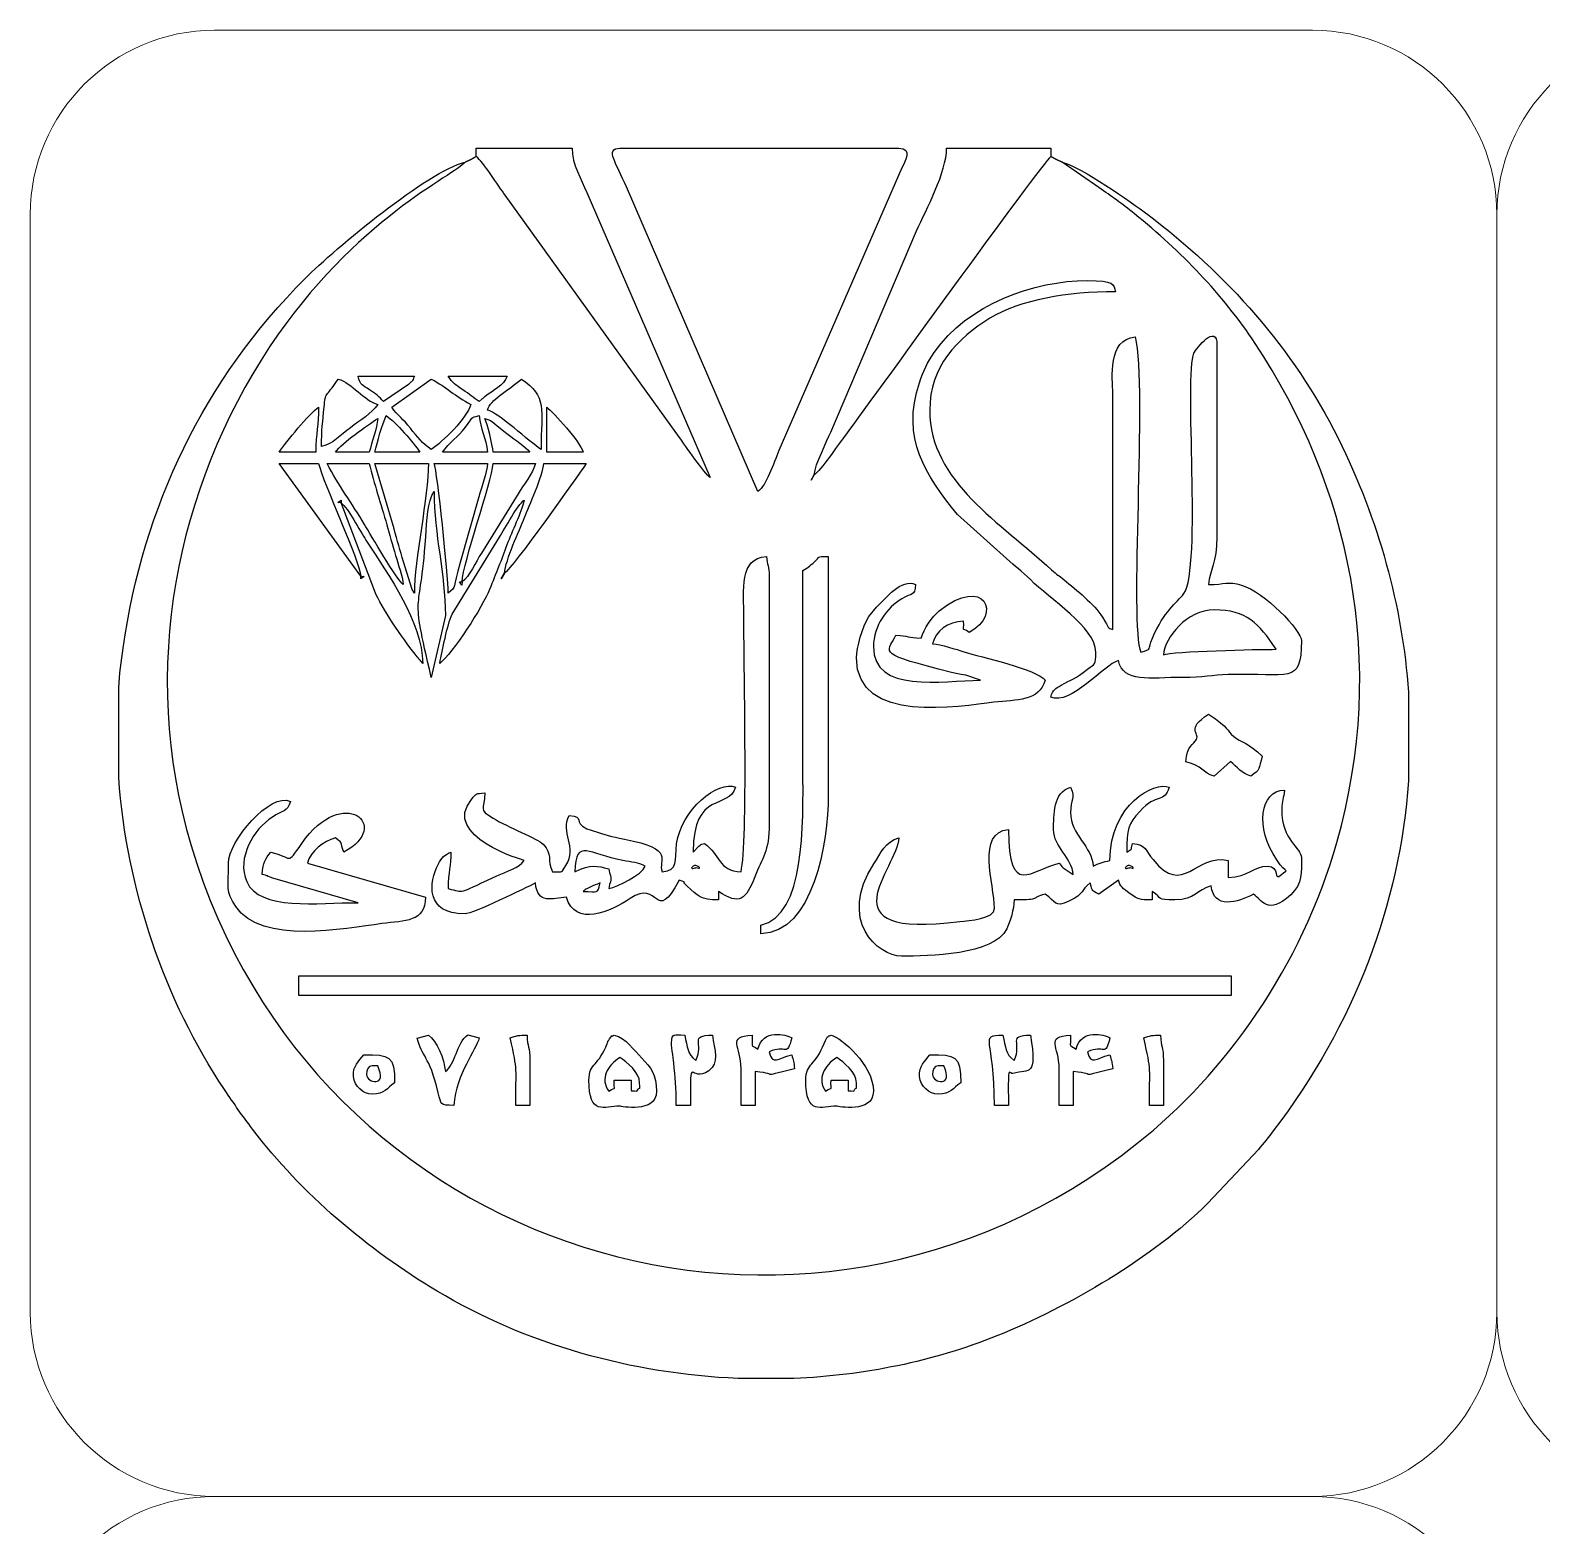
# Model space of a CAD drawing. Header units: millimetres. Extents: x -591 to 604, y 170 to 320.
# Drawn here: x -590.8 to -539.5, y 269.1 to 319.9 of the extents above; entities that cross this region are included whole.
import ezdxf

# ---------------------------------------------------------------- set-up
doc = ezdxf.new("R2010")
doc.units = ezdxf.units.MM
doc.header["$MEASUREMENT"] = 0
doc.layers.add('Layer 1', color=7, linetype='Continuous')

msp = doc.modelspace()

# ---------------------------------------------------------------- linework, layer by layer
at = {"layer": 'Layer 1', "color": 250, "lineweight": 18}
for points in [[(-584.5708, 319.8725), (-584.5708, 319.8725), (-547.2834, 319.8725), (-547.2834, 319.8725), (-543.8375, 319.8725), (-541.0271, 317.0621), (-541.0271, 313.6162), (-541.0271, 313.6162), (-541.0271, 276.3288), (-541.0271, 276.3288), (-541.0271, 272.8829), (-543.8375, 270.0725), (-547.2834, 270.0725), (-547.2834, 270.0725), (-584.5708, 270.0725), (-584.5708, 270.0725), (-588.0167, 270.0725), (-590.8271, 272.8829), (-590.8271, 276.3288), (-590.8271, 276.3288), (-590.8271, 313.6162), (-590.8271, 313.6162), (-590.8271, 317.0621), (-588.0167, 319.8725), (-584.5708, 319.8725)], [(-534.7708, 319.8725), (-534.7708, 319.8725), (-497.4834, 319.8725), (-497.4834, 319.8725), (-494.0375, 319.8725), (-491.2271, 317.0621), (-491.2271, 313.6162), (-491.2271, 313.6162), (-491.2271, 276.3288), (-491.2271, 276.3288), (-491.2271, 272.8829), (-494.0375, 270.0725), (-497.4834, 270.0725), (-497.4834, 270.0725), (-534.7708, 270.0725), (-534.7708, 270.0725), (-538.2167, 270.0725), (-541.0271, 272.8829), (-541.0271, 276.3288), (-541.0271, 276.3288), (-541.0271, 313.6162), (-541.0271, 313.6162), (-541.0271, 317.0621), (-538.2167, 319.8725), (-534.7708, 319.8725)], [(-584.5708, 270.0725), (-584.5708, 270.0725), (-547.2834, 270.0725), (-547.2834, 270.0725), (-543.8375, 270.0725), (-541.0271, 267.2621), (-541.0271, 263.8162), (-541.0271, 263.8162), (-541.0271, 226.5288), (-541.0271, 226.5288), (-541.0271, 223.0829), (-543.8375, 220.2725), (-547.2834, 220.2725), (-547.2834, 220.2725), (-584.5708, 220.2725), (-584.5708, 220.2725), (-588.0167, 220.2725), (-590.8271, 223.0829), (-590.8271, 226.5288), (-590.8271, 226.5288), (-590.8271, 263.8162), (-590.8271, 263.8162), (-590.8271, 267.2621), (-588.0167, 270.0725), (-584.5708, 270.0725)], [(-534.7708, 270.0725), (-534.7708, 270.0725), (-497.4834, 270.0725), (-497.4834, 270.0725), (-494.0375, 270.0725), (-491.2271, 267.2621), (-491.2271, 263.8162), (-491.2271, 263.8162), (-491.2271, 226.5288), (-491.2271, 226.5288), (-491.2271, 223.0829), (-494.0375, 220.2725), (-497.4834, 220.2725), (-497.4834, 220.2725), (-534.7708, 220.2725), (-534.7708, 220.2725), (-538.2167, 220.2725), (-541.0271, 223.0829), (-541.0271, 226.5288), (-541.0271, 226.5288), (-541.0271, 263.8162), (-541.0271, 263.8162), (-541.0271, 267.2621), (-538.2167, 270.0725), (-534.7708, 270.0725)]]:
    msp.add_open_spline(points, degree=3, knots=[0, 0, 0, 0, 0.125, 0.125, 0.125, 0.25, 0.25, 0.25, 0.375, 0.375, 0.375, 0.5, 0.5, 0.5, 0.625, 0.625, 0.625, 0.75, 0.75, 0.75, 0.875, 0.875, 0.875, 1, 1, 1, 1], dxfattribs=at)
at = {"layer": 'Layer 1', "color": 240}
for points, knots in [([(-575.6804, 315.5787), (-575.4498, 315.4096), (-574.9298, 314.5777), (-574.6973, 314.267), (-574.6973, 314.267), (-568.7768, 306.0356), (-568.7768, 306.0356), (-568.6064, 305.7854), (-567.9075, 304.7977), (-567.7439, 304.678), (-567.7439, 304.678), (-571.9247, 314.3622), (-571.9247, 314.3622), (-572.1188, 314.8163), (-572.4294, 315.3037), (-572.4294, 315.8656), (-572.4294, 315.8656), (-575.6804, 315.8656), (-575.6804, 315.8656), (-575.6804, 315.8656), (-575.6804, 315.5787), (-575.6804, 315.5787)], [0, 0, 0, 0, 0.1428571, 0.1428571, 0.1428571, 0.2857143, 0.2857143, 0.2857143, 0.4285714, 0.4285714, 0.4285714, 0.5714286, 0.5714286, 0.5714286, 0.7142857, 0.7142857, 0.7142857, 0.8571429, 0.8571429, 0.8571429, 1, 1, 1, 1]), ([(-566.1184, 304.1999), (-565.8313, 304.4104), (-565.5843, 305.1724), (-565.4081, 305.5932), (-565.4081, 305.5932), (-561.2333, 315.1944), (-561.2333, 315.1944), (-561.1437, 315.3854), (-560.8409, 315.8656), (-561.3375, 315.8656), (-561.3375, 315.8656), (-570.8037, 315.8656), (-570.8037, 315.8656), (-571.3265, 315.8656), (-570.9204, 315.3359), (-570.5862, 314.5534), (-570.5862, 314.5534), (-566.1184, 304.1999), (-566.1184, 304.1999)], [0, 0, 0, 0, 0.1666667, 0.1666667, 0.1666667, 0.3333333, 0.3333333, 0.3333333, 0.5, 0.5, 0.5, 0.6666667, 0.6666667, 0.6666667, 0.8333333, 0.8333333, 0.8333333, 1, 1, 1, 1]), ([(-564.206, 304.7736), (-563.9844, 304.922), (-563.4098, 305.7717), (-563.195, 306.0575), (-562.4963, 306.9873), (-556.4695, 315.3622), (-556.1739, 315.5787), (-556.1739, 315.5787), (-556.1739, 315.8656), (-556.1739, 315.8656), (-556.1739, 315.8656), (-559.7119, 315.8656), (-559.7119, 315.8656), (-559.7119, 315.0549), (-560.4009, 313.802), (-560.731, 313.06), (-560.731, 313.06), (-563.6459, 306.2215), (-563.6459, 306.2215), (-563.7788, 305.8995), (-564.176, 305.1346), (-564.206, 304.7736)], [0, 0, 0, 0, 0.1428571, 0.1428571, 0.1428571, 0.2857143, 0.2857143, 0.2857143, 0.4285714, 0.4285714, 0.4285714, 0.5714286, 0.5714286, 0.5714286, 0.7142857, 0.7142857, 0.7142857, 0.8571429, 0.8571429, 0.8571429, 1, 1, 1, 1]), ([(-555.7914, 315.3875), (-555.7914, 315.3875), (-554.5483, 314.527), (-554.5483, 314.527), (-554.0948, 314.2247), (-553.7726, 313.9902), (-553.3355, 313.6364), (-551.7436, 312.3483), (-550.3657, 310.9385), (-549.2313, 309.2301), (-546.0321, 304.4115), (-544.7158, 298.4305), (-546.4599, 292.2866), (-547.6536, 288.0813), (-550.2396, 284.438), (-553.25, 282.0562), (-564.6312, 273.0512), (-581.2424, 278.2985), (-585.3731, 292.2121), (-587.144, 298.177), (-585.8536, 304.354), (-582.6992, 309.1151), (-579.815, 313.4681), (-576.3682, 314.9707), (-576.0629, 315.3875), (-577.3107, 315.0968), (-580.4737, 312.4586), (-581.4892, 311.4432), (-584.9412, 307.9916), (-586.9731, 303.7153), (-587.6759, 298.8881), (-587.7414, 298.4392), (-587.7904, 297.9872), (-587.8241, 297.5331), (-587.8241, 297.5331), (-587.8241, 294.4858), (-587.8241, 294.4858), (-587.5492, 290.6946), (-586.2712, 286.9401), (-584.229, 283.8897), (-583.8884, 283.381), (-583.6405, 283.0306), (-583.2763, 282.5477), (-581.6164, 280.3463), (-579.3688, 278.46), (-577.0139, 277.0489), (-573.9971, 275.2412), (-570.4101, 274.2299), (-566.7913, 274.0793), (-566.7913, 274.0793), (-564.8984, 274.0793), (-564.8984, 274.0793), (-562.5227, 274.1787), (-560.1737, 274.6554), (-558.0043, 275.5271), (-555.5533, 276.5121), (-552.7097, 278.181), (-550.8412, 280.0297), (-550.8412, 280.0297), (-549.1262, 281.8528), (-549.1262, 281.8528), (-548.9473, 282.0643), (-548.7729, 282.2916), (-548.619, 282.4928), (-545.8563, 286.1041), (-544.3255, 290.1925), (-544.0301, 294.3787), (-544.0301, 294.3787), (-544.0301, 297.3939), (-544.0301, 297.3939), (-544.2348, 300.3065), (-545.0311, 303.2224), (-546.4206, 306.0167), (-547.9373, 309.0669), (-550.2182, 311.6047), (-552.8818, 313.6118), (-553.4478, 314.0384), (-555.137, 315.2351), (-555.7914, 315.3875)], [0, 0, 0, 0, 0.0384615, 0.0384615, 0.0384615, 0.0769231, 0.0769231, 0.0769231, 0.1153846, 0.1153846, 0.1153846, 0.1538462, 0.1538462, 0.1538462, 0.1923077, 0.1923077, 0.1923077, 0.2307692, 0.2307692, 0.2307692, 0.2692308, 0.2692308, 0.2692308, 0.3076923, 0.3076923, 0.3076923, 0.3461538, 0.3461538, 0.3461538, 0.3846154, 0.3846154, 0.3846154, 0.4230769, 0.4230769, 0.4230769, 0.4615385, 0.4615385, 0.4615385, 0.5, 0.5, 0.5, 0.5384615, 0.5384615, 0.5384615, 0.5769231, 0.5769231, 0.5769231, 0.6153846, 0.6153846, 0.6153846, 0.6538462, 0.6538462, 0.6538462, 0.6923077, 0.6923077, 0.6923077, 0.7307692, 0.7307692, 0.7307692, 0.7692308, 0.7692308, 0.7692308, 0.8076923, 0.8076923, 0.8076923, 0.8461538, 0.8461538, 0.8461538, 0.8846154, 0.8846154, 0.8846154, 0.9230769, 0.9230769, 0.9230769, 0.9615385, 0.9615385, 0.9615385, 1, 1, 1, 1]), ([(-575.8717, 315.4831), (-575.8717, 315.4831), (-576.0629, 315.3875), (-576.0629, 315.3875), (-576.0629, 315.3875), (-575.8717, 315.4831), (-575.8717, 315.4831)], [0, 0, 0, 0, 0.5, 0.5, 0.5, 1, 1, 1, 1]), ([(-575.6804, 315.5787), (-575.6804, 315.5787), (-575.8717, 315.4831), (-575.8717, 315.4831), (-575.8717, 315.4831), (-575.6804, 315.5787), (-575.6804, 315.5787)], [0, 0, 0, 0, 0.5, 0.5, 0.5, 1, 1, 1, 1]), ([(-555.9826, 315.4831), (-555.9826, 315.4831), (-556.1739, 315.5787), (-556.1739, 315.5787), (-556.1739, 315.5787), (-555.9826, 315.4831), (-555.9826, 315.4831)], [0, 0, 0, 0, 0.5, 0.5, 0.5, 1, 1, 1, 1]), ([(-555.7914, 315.3875), (-555.7914, 315.3875), (-555.9826, 315.4831), (-555.9826, 315.4831), (-555.9826, 315.4831), (-555.7914, 315.3875), (-555.7914, 315.3875)], [0, 0, 0, 0, 0.5, 0.5, 0.5, 1, 1, 1, 1]), ([(-554.644, 298.7495), (-554.644, 298.286), (-554.659, 298.3803), (-554.9233, 298.1682), (-555.3597, 297.8179), (-555.466, 297.8425), (-555.8166, 297.6272), (-556.0299, 297.4963), (-556.1037, 297.4824), (-556.1739, 297.2195), (-555.5164, 296.9155), (-554.3483, 298.3373), (-553.8791, 298.4626), (-553.6972, 297.6823), (-552.8518, 297.8929), (-551.6795, 297.8886), (-551.0164, 297.8862), (-550.6869, 297.9716), (-550.1529, 297.9877), (-548.0672, 298.0501), (-547.6636, 297.6229), (-547.6636, 299.1319), (-547.6636, 299.489), (-548.9272, 300.8026), (-549.6961, 301.0268), (-550.1825, 301.1686), (-550.2479, 301.0443), (-550.8192, 301.0443), (-550.7758, 301.5662), (-550.5323, 301.7736), (-550.5323, 302.67), (-550.5323, 302.67), (-550.5323, 309.1721), (-550.5323, 309.1721), (-550.5323, 309.9439), (-551.2365, 309.0628), (-551.3136, 308.9017), (-551.6531, 308.1923), (-551.037, 301.5926), (-551.6589, 300.7368), (-551.8944, 300.4128), (-552.3279, 300.1596), (-552.7261, 299.222), (-552.898, 298.8171), (-552.7162, 298.8558), (-553.114, 298.7495), (-553.5256, 299.6073), (-552.8998, 307.7185), (-553.3053, 309.4589), (-554.2651, 309.3791), (-554.0706, 308.0296), (-554.0703, 307.5466), (-554.0703, 307.5466), (-554.0703, 299.5144), (-554.0703, 299.5144), (-554.2752, 299.5971), (-554.1582, 299.5253), (-554.4158, 299.9339), (-554.7065, 300.3949), (-555.3052, 300.8529), (-555.7254, 301.206), (-555.9189, 301.3687), (-555.9572, 301.3644), (-556.1508, 301.5456), (-557.8544, 303.1403), (-560.2856, 304.521), (-560.2856, 306.9728), (-560.2856, 308.4435), (-559.3574, 309.4092), (-558.2389, 310.0897), (-557.1992, 310.7222), (-555.6236, 310.989), (-553.9746, 310.989), (-554.0432, 311.2456), (-554.0245, 311.3715), (-554.9308, 311.3715), (-556.7289, 311.3715), (-559.0113, 310.5647), (-560.1349, 308.9259), (-560.3655, 308.5895), (-560.4964, 308.3163), (-560.637, 307.8981), (-561.2705, 306.0133), (-560.4116, 304.7585), (-559.345, 303.4192), (-559.345, 303.4192), (-557.6798, 301.929), (-557.6798, 301.929), (-557.3734, 301.6369), (-557.1707, 301.5192), (-556.8678, 301.2111), (-556.2292, 300.562), (-554.644, 299.5869), (-554.644, 298.7495)], [0, 0, 0, 0, 0.0322581, 0.0322581, 0.0322581, 0.0645161, 0.0645161, 0.0645161, 0.0967742, 0.0967742, 0.0967742, 0.1290323, 0.1290323, 0.1290323, 0.1612903, 0.1612903, 0.1612903, 0.1935484, 0.1935484, 0.1935484, 0.2258065, 0.2258065, 0.2258065, 0.2580645, 0.2580645, 0.2580645, 0.2903226, 0.2903226, 0.2903226, 0.3225806, 0.3225806, 0.3225806, 0.3548387, 0.3548387, 0.3548387, 0.3870968, 0.3870968, 0.3870968, 0.4193548, 0.4193548, 0.4193548, 0.4516129, 0.4516129, 0.4516129, 0.483871, 0.483871, 0.483871, 0.516129, 0.516129, 0.516129, 0.5483871, 0.5483871, 0.5483871, 0.5806452, 0.5806452, 0.5806452, 0.6129032, 0.6129032, 0.6129032, 0.6451613, 0.6451613, 0.6451613, 0.6774194, 0.6774194, 0.6774194, 0.7096774, 0.7096774, 0.7096774, 0.7419355, 0.7419355, 0.7419355, 0.7741935, 0.7741935, 0.7741935, 0.8064516, 0.8064516, 0.8064516, 0.8387097, 0.8387097, 0.8387097, 0.8709677, 0.8709677, 0.8709677, 0.9032258, 0.9032258, 0.9032258, 0.9354839, 0.9354839, 0.9354839, 0.9677419, 0.9677419, 0.9677419, 1, 1, 1, 1]), ([(-580.9395, 305.7298), (-580.5325, 305.8246), (-580.2958, 306.1187), (-579.9563, 306.3721), (-579.6167, 306.6254), (-579.2435, 306.8409), (-579.0271, 307.1641), (-579.4867, 307.2869), (-579.9063, 307.902), (-580.3657, 308.0246), (-580.8212, 307.3447), (-580.797, 307.6277), (-580.8476, 307.0723), (-580.8917, 306.5869), (-580.9395, 306.2771), (-580.9395, 305.7298)], [0, 0, 0, 0, 0.2, 0.2, 0.2, 0.4, 0.4, 0.4, 0.6, 0.6, 0.6, 0.8, 0.8, 0.8, 1, 1, 1, 1]), ([(-578.8358, 307.2597), (-578.8358, 307.2597), (-577.986, 307.8442), (-577.986, 307.8442), (-577.8427, 307.9789), (-577.8625, 307.9037), (-577.784, 308.1203), (-577.784, 308.1203), (-579.6964, 308.1203), (-579.6964, 308.1203), (-579.6116, 307.8024), (-579.5366, 307.8212), (-579.3017, 307.6546), (-579.1223, 307.5275), (-578.9596, 307.4285), (-578.8358, 307.2597)], [0, 0, 0, 0, 0.2, 0.2, 0.2, 0.4, 0.4, 0.4, 0.6, 0.6, 0.6, 0.8, 0.8, 0.8, 1, 1, 1, 1]), ([(-578.5489, 307.0685), (-578.3548, 306.7785), (-578.1525, 306.6596), (-577.92, 306.3588), (-577.6813, 306.0499), (-577.513, 305.8368), (-577.2103, 305.6342), (-576.8295, 305.8891), (-575.999, 306.6875), (-575.8717, 307.1641), (-576.3901, 307.4384), (-576.6919, 307.7505), (-577.2103, 308.0246), (-577.2103, 308.0246), (-578.5489, 307.0685), (-578.5489, 307.0685)], [0, 0, 0, 0, 0.2, 0.2, 0.2, 0.4, 0.4, 0.4, 0.6, 0.6, 0.6, 0.8, 0.8, 0.8, 1, 1, 1, 1]), ([(-575.5848, 307.2597), (-575.5848, 307.2597), (-575.4821, 307.3482), (-575.4821, 307.3482), (-575.4672, 307.3606), (-575.3986, 307.4186), (-575.378, 307.4355), (-575.1218, 307.6437), (-574.7473, 307.7922), (-574.6286, 308.1203), (-574.6286, 308.1203), (-576.6366, 308.1203), (-576.6366, 308.1203), (-576.4847, 307.8935), (-576.3822, 307.8195), (-576.1406, 307.6602), (-575.9092, 307.5077), (-575.7837, 307.3928), (-575.5848, 307.2597)], [0, 0, 0, 0, 0.1666667, 0.1666667, 0.1666667, 0.3333333, 0.3333333, 0.3333333, 0.5, 0.5, 0.5, 0.6666667, 0.6666667, 0.6666667, 0.8333333, 0.8333333, 0.8333333, 1, 1, 1, 1]), ([(-575.2979, 306.9728), (-574.9256, 306.8734), (-573.8832, 305.9035), (-573.4812, 305.6342), (-573.4812, 307.0135), (-573.2653, 307.432), (-574.1505, 308.0246), (-574.6429, 307.5967), (-575.2, 307.3394), (-575.2979, 306.9728)], [0, 0, 0, 0, 0.3333333, 0.3333333, 0.3333333, 0.6666667, 0.6666667, 0.6666667, 1, 1, 1, 1]), ([(-582.3737, 305.5386), (-582.3737, 305.5386), (-581.1307, 305.5386), (-581.1307, 305.5386), (-581.1307, 306.2073), (-581.0351, 306.4528), (-581.0351, 307.0685), (-581.3547, 306.8546), (-582.1434, 305.8827), (-582.3737, 305.5386)], [0, 0, 0, 0, 0.3333333, 0.3333333, 0.3333333, 0.6666667, 0.6666667, 0.6666667, 1, 1, 1, 1]), ([(-573.2899, 305.5386), (-573.2899, 305.5386), (-572.0469, 305.5386), (-572.0469, 305.5386), (-572.132, 305.8573), (-573.0681, 306.906), (-573.2899, 307.0685), (-573.2899, 307.0685), (-573.2899, 305.5386), (-573.2899, 305.5386)], [0, 0, 0, 0, 0.3333333, 0.3333333, 0.3333333, 0.6666667, 0.6666667, 0.6666667, 1, 1, 1, 1]), ([(-580.4614, 305.5386), (-580.4614, 305.5386), (-579.314, 305.5386), (-579.314, 305.5386), (-579.2298, 305.8995), (-579.0562, 306.3367), (-579.0271, 306.686), (-579.3859, 306.4458), (-580.2407, 305.8679), (-580.4614, 305.5386)], [0, 0, 0, 0, 0.3333333, 0.3333333, 0.3333333, 0.6666667, 0.6666667, 0.6666667, 1, 1, 1, 1]), ([(-579.1227, 305.5386), (-579.1227, 305.5386), (-577.5928, 305.5386), (-577.5928, 305.5386), (-577.8173, 305.8737), (-578.4044, 306.5568), (-578.7402, 306.7816), (-578.8685, 306.5145), (-579.047, 305.8634), (-579.1227, 305.5386)], [0, 0, 0, 0, 0.3333333, 0.3333333, 0.3333333, 0.6666667, 0.6666667, 0.6666667, 1, 1, 1, 1]), ([(-576.8278, 305.5386), (-576.8278, 305.5386), (-575.2979, 305.5386), (-575.2979, 305.5386), (-575.3393, 306.0354), (-575.547, 306.3277), (-575.5848, 306.7816), (-575.9148, 306.6935), (-575.7526, 306.7722), (-576.0494, 306.3857), (-576.295, 306.066), (-576.5993, 305.8798), (-576.8278, 305.5386)], [0, 0, 0, 0, 0.25, 0.25, 0.25, 0.5, 0.5, 0.5, 0.75, 0.75, 0.75, 1, 1, 1, 1]), ([(-575.1066, 305.5386), (-575.1066, 305.5386), (-573.8637, 305.5386), (-573.8637, 305.5386), (-574.0112, 305.7402), (-574.3666, 305.9614), (-574.6021, 306.1388), (-575.0479, 306.4747), (-575.0849, 306.6037), (-575.3935, 306.686), (-575.3033, 306.4979), (-575.1286, 305.8025), (-575.1066, 305.5386)], [0, 0, 0, 0, 0.25, 0.25, 0.25, 0.5, 0.5, 0.5, 0.75, 0.75, 0.75, 1, 1, 1, 1]), ([(-579.6008, 301.3313), (-579.6416, 301.8214), (-580.8909, 304.5372), (-581.0351, 305.156), (-581.0351, 305.156), (-582.3737, 305.156), (-582.3737, 305.156), (-582.3737, 305.156), (-579.6008, 301.3313), (-579.6008, 301.3313)], [0, 0, 0, 0, 0.3333333, 0.3333333, 0.3333333, 0.6666667, 0.6666667, 0.6666667, 1, 1, 1, 1]), ([(-578.1665, 301.0443), (-578.1918, 301.348), (-578.3272, 301.713), (-578.4201, 302.0338), (-578.5284, 302.4078), (-578.6316, 302.7603), (-578.7194, 303.0731), (-578.9175, 303.7783), (-579.1559, 304.4774), (-579.314, 305.156), (-579.314, 305.156), (-580.7482, 305.156), (-580.7482, 305.156), (-580.3618, 304.4256), (-579.9065, 303.8096), (-579.4743, 303.0833), (-579.269, 302.7382), (-578.3643, 301.1892), (-578.1665, 301.0443)], [0, 0, 0, 0, 0.1666667, 0.1666667, 0.1666667, 0.3333333, 0.3333333, 0.3333333, 0.5, 0.5, 0.5, 0.6666667, 0.6666667, 0.6666667, 0.8333333, 0.8333333, 0.8333333, 1, 1, 1, 1]), ([(-577.784, 300.7576), (-577.784, 301.8683), (-577.306, 304.0569), (-577.306, 305.156), (-577.306, 305.156), (-579.1227, 305.156), (-579.1227, 305.156), (-579.1227, 305.156), (-578.4741, 302.9361), (-578.4741, 302.9361), (-578.359, 302.5262), (-578.2705, 302.2169), (-578.1553, 301.8206), (-578.1553, 301.8206), (-577.8538, 300.8789), (-577.8538, 300.8789), (-577.8456, 300.8624), (-577.826, 300.831), (-577.8192, 300.818), (-577.8123, 300.8049), (-577.7974, 300.7766), (-577.784, 300.7576)], [0, 0, 0, 0, 0.1428571, 0.1428571, 0.1428571, 0.2857143, 0.2857143, 0.2857143, 0.4285714, 0.4285714, 0.4285714, 0.5714286, 0.5714286, 0.5714286, 0.7142857, 0.7142857, 0.7142857, 0.8571429, 0.8571429, 0.8571429, 1, 1, 1, 1]), ([(-576.6366, 300.7576), (-576.3383, 300.976), (-576.4853, 300.8874), (-576.2334, 301.7886), (-576.2334, 301.7886), (-575.5961, 304.0198), (-575.5961, 304.0198), (-575.5015, 304.3439), (-575.3252, 304.829), (-575.2979, 305.156), (-575.2979, 305.156), (-577.1147, 305.156), (-577.1147, 305.156), (-576.9966, 304.91), (-576.6366, 301.313), (-576.6366, 300.7576)], [0, 0, 0, 0, 0.2, 0.2, 0.2, 0.4, 0.4, 0.4, 0.6, 0.6, 0.6, 0.8, 0.8, 0.8, 1, 1, 1, 1]), ([(-576.1585, 301.1399), (-575.9241, 301.3117), (-575.6915, 301.8235), (-575.5077, 302.1148), (-575.5077, 302.1148), (-574.2647, 304.1228), (-574.2647, 304.1228), (-574.081, 304.4145), (-573.7601, 304.8278), (-573.6724, 305.156), (-573.6724, 305.156), (-575.1066, 305.156), (-575.1066, 305.156), (-575.1592, 304.524), (-576.1447, 301.7594), (-576.1585, 301.1399)], [0, 0, 0, 0, 0.2, 0.2, 0.2, 0.4, 0.4, 0.4, 0.6, 0.6, 0.6, 0.8, 0.8, 0.8, 1, 1, 1, 1]), ([(-574.7242, 301.4269), (-574.4545, 301.6074), (-572.2776, 304.6687), (-571.9511, 305.156), (-571.9511, 305.156), (-573.3855, 305.156), (-573.3855, 305.156), (-573.418, 304.7663), (-573.8975, 303.685), (-574.0411, 303.3256), (-574.2223, 302.8723), (-574.6856, 301.8902), (-574.7242, 301.4269)], [0, 0, 0, 0, 0.25, 0.25, 0.25, 0.5, 0.5, 0.5, 0.75, 0.75, 0.75, 1, 1, 1, 1]), ([(-564.206, 304.7736), (-564.206, 304.7736), (-564.316, 304.5872), (-564.316, 304.5872), (-564.316, 304.5872), (-564.206, 304.7736), (-564.206, 304.7736)], [0, 0, 0, 0, 0.5, 0.5, 0.5, 1, 1, 1, 1]), ([(-580.2701, 303.8174), (-580.2701, 303.8174), (-580.2701, 303.913), (-580.2701, 303.913), (-580.2701, 303.913), (-580.3817, 303.8333), (-580.3817, 303.8333), (-580.3817, 303.8333), (-580.2701, 303.8174), (-580.2701, 303.8174)], [0, 0, 0, 0, 0.3333333, 0.3333333, 0.3333333, 0.6666667, 0.6666667, 0.6666667, 1, 1, 1, 1]), ([(-577.2103, 297.8889), (-577.2103, 297.8889), (-576.7322, 299.9925), (-576.7322, 299.9925), (-576.7322, 301.4315), (-577.1147, 302.7305), (-577.1147, 304.1999), (-577.3396, 303.8761), (-577.3605, 303.2323), (-577.3982, 302.6666), (-577.5913, 299.7816), (-577.9384, 301.0142), (-577.2103, 297.8889)], [0, 0, 0, 0, 0.25, 0.25, 0.25, 0.5, 0.5, 0.5, 0.75, 0.75, 0.75, 1, 1, 1, 1]), ([(-576.9234, 298.367), (-576.492, 298.6832), (-575.451, 300.3167), (-575.2293, 300.8802), (-575.0177, 301.4177), (-574.8249, 301.8804), (-574.6397, 302.3942), (-574.4686, 302.8696), (-574.1616, 303.4549), (-574.0549, 303.913), (-574.2847, 303.7446), (-574.6965, 302.961), (-574.8967, 302.6513), (-574.8967, 302.6513), (-576.4955, 300.0426), (-576.4955, 300.0426), (-576.6927, 299.627), (-576.8118, 298.8466), (-576.9234, 298.367)], [0, 0, 0, 0, 0.1666667, 0.1666667, 0.1666667, 0.3333333, 0.3333333, 0.3333333, 0.5, 0.5, 0.5, 0.6666667, 0.6666667, 0.6666667, 0.8333333, 0.8333333, 0.8333333, 1, 1, 1, 1]), ([(-580.2701, 303.8174), (-580.2701, 303.8174), (-579.1376, 300.8383), (-579.1376, 300.8383), (-578.8966, 300.2315), (-578.1944, 299.2434), (-577.7585, 298.6793), (-577.6646, 298.5581), (-577.5818, 298.4644), (-577.4972, 298.367), (-577.5289, 299.7936), (-578.6262, 301.3132), (-579.4283, 302.5556), (-579.628, 302.8649), (-580.0408, 303.6493), (-580.2701, 303.8174)], [0, 0, 0, 0, 0.2, 0.2, 0.2, 0.4, 0.4, 0.4, 0.6, 0.6, 0.6, 0.8, 0.8, 0.8, 1, 1, 1, 1]), ([(-566.6921, 291.2911), (-567.4585, 291.3081), (-567.4033, 291.8912), (-567.9351, 292.2473), (-568.1092, 292.2007), (-568.032, 292.2274), (-568.1297, 292.1549), (-568.1297, 292.1549), (-568.3176, 291.9605), (-568.3176, 291.9605), (-568.3176, 294.0652), (-567.0905, 293.3842), (-566.8833, 294.1597), (-567.4468, 294.4202), (-568.7392, 293.3889), (-568.8781, 292.2339), (-568.9463, 291.6663), (-568.8158, 291.3371), (-569.3694, 291.2911), (-569.5322, 291.6852), (-568.8696, 292.061), (-570.6528, 292.3982), (-571.1238, 292.4871), (-571.2852, 292.5497), (-571.7114, 292.6783), (-571.7165, 292.6798), (-571.9185, 292.7421), (-571.9291, 292.7475), (-572.4224, 292.9959), (-571.9655, 293.1423), (-572.5248, 293.2035), (-572.8524, 292.6205), (-572.2178, 292.1368), (-572.6396, 291.5039), (-572.8204, 291.2326), (-572.6874, 291.3002), (-573.0986, 291.2911), (-573.2866, 291.6829), (-573.0787, 291.895), (-573.4086, 292.2241), (-573.595, 292.4101), (-574.6138, 292.8026), (-575.1083, 293.1086), (-575.633, 293.4335), (-575.4069, 293.3706), (-575.3935, 293.9685), (-575.7173, 293.9415), (-575.668, 293.9611), (-575.8438, 293.7493), (-576.8817, 292.4975), (-574.0817, 291.6757), (-574.0549, 291.6736), (-574.2641, 291.3879), (-574.551, 291.352), (-575.1041, 291.0971), (-576.3453, 290.5253), (-576.0495, 290.5806), (-576.6366, 290.7174), (-576.6366, 291.2979), (-576.5409, 291.4835), (-576.5409, 291.9605), (-576.7707, 291.8389), (-576.8496, 291.8046), (-576.9801, 291.5387), (-577.2751, 290.9373), (-577.4392, 289.8567), (-576.0629, 289.8567), (-575.8252, 289.8567), (-573.9749, 290.7485), (-573.6724, 290.9085), (-573.6106, 290.1655), (-573.0974, 290.3908), (-572.6206, 290.4304), (-572.3449, 289.398), (-571.1064, 289.9298), (-570.4604, 290.379), (-569.4476, 291.0832), (-569.6272, 289.4329), (-568.7957, 291.0041), (-568.4272, 290.8708), (-568.7737, 291.022), (-568.5223, 290.7994), (-568.1513, 290.4709), (-568.0679, 290.3348), (-567.457, 290.3348), (-567.457, 290.3348), (-567.457, 290.6216), (-567.457, 290.6216), (-566.7367, 290.1391), (-566.5286, 290.3447), (-566.2264, 291.1121), (-565.9653, 291.7752), (-565.7359, 291.9724), (-565.7359, 292.9166), (-565.7359, 292.9166), (-565.7359, 301.3313), (-565.7359, 301.3313), (-565.7359, 301.661), (-565.8066, 301.7015), (-565.8315, 302.0006), (-566.7597, 301.9234), (-566.5966, 300.8883), (-566.5965, 299.8969), (-566.5963, 298.0505), (-566.4571, 292.2997), (-566.6921, 291.2911)], [0, 0, 0, 0, 0.0285714, 0.0285714, 0.0285714, 0.0571429, 0.0571429, 0.0571429, 0.0857143, 0.0857143, 0.0857143, 0.1142857, 0.1142857, 0.1142857, 0.1428571, 0.1428571, 0.1428571, 0.1714286, 0.1714286, 0.1714286, 0.2, 0.2, 0.2, 0.2285714, 0.2285714, 0.2285714, 0.2571429, 0.2571429, 0.2571429, 0.2857143, 0.2857143, 0.2857143, 0.3142857, 0.3142857, 0.3142857, 0.3428571, 0.3428571, 0.3428571, 0.3714286, 0.3714286, 0.3714286, 0.4, 0.4, 0.4, 0.4285714, 0.4285714, 0.4285714, 0.4571429, 0.4571429, 0.4571429, 0.4857143, 0.4857143, 0.4857143, 0.5142857, 0.5142857, 0.5142857, 0.5428571, 0.5428571, 0.5428571, 0.5714286, 0.5714286, 0.5714286, 0.6, 0.6, 0.6, 0.6285714, 0.6285714, 0.6285714, 0.6571429, 0.6571429, 0.6571429, 0.6857143, 0.6857143, 0.6857143, 0.7142857, 0.7142857, 0.7142857, 0.7428571, 0.7428571, 0.7428571, 0.7714286, 0.7714286, 0.7714286, 0.8, 0.8, 0.8, 0.8285714, 0.8285714, 0.8285714, 0.8571429, 0.8571429, 0.8571429, 0.8857143, 0.8857143, 0.8857143, 0.9142857, 0.9142857, 0.9142857, 0.9428571, 0.9428571, 0.9428571, 0.9714286, 0.9714286, 0.9714286, 1, 1, 1, 1]), ([(-564.5885, 301.5225), (-564.5885, 299.2913), (-564.5885, 297.0602), (-564.5885, 294.8291), (-564.5885, 292.8472), (-564.5033, 289.8283), (-566.0227, 289.4742), (-566.0227, 289.4742), (-566.0227, 289.1873), (-566.0227, 289.1873), (-564.2472, 289.1873), (-563.7279, 292.3273), (-563.7279, 293.8728), (-563.7279, 293.8728), (-563.7279, 302.0006), (-563.7279, 302.0006), (-564.1894, 301.9903), (-563.9704, 301.9958), (-564.2064, 301.8096), (-564.2082, 301.8082), (-564.286, 301.7342), (-564.3604, 301.677), (-564.4656, 301.5959), (-564.5054, 301.578), (-564.5885, 301.5225)], [0, 0, 0, 0, 0.125, 0.125, 0.125, 0.25, 0.25, 0.25, 0.375, 0.375, 0.375, 0.5, 0.5, 0.5, 0.625, 0.625, 0.625, 0.75, 0.75, 0.75, 0.875, 0.875, 0.875, 1, 1, 1, 1]), ([(-579.6008, 301.3313), (-579.6008, 301.3313), (-579.6008, 301.2357), (-579.6008, 301.2357), (-579.6008, 301.2357), (-579.4892, 301.3154), (-579.4892, 301.3154), (-579.4892, 301.3154), (-579.6008, 301.3313), (-579.6008, 301.3313)], [0, 0, 0, 0, 0.3333333, 0.3333333, 0.3333333, 0.6666667, 0.6666667, 0.6666667, 1, 1, 1, 1]), ([(-574.7242, 301.4269), (-574.7242, 301.4269), (-574.8342, 301.2403), (-574.8342, 301.2403), (-574.8342, 301.2403), (-574.7242, 301.4269), (-574.7242, 301.4269)], [0, 0, 0, 0, 0.5, 0.5, 0.5, 1, 1, 1, 1]), ([(-562.7718, 298.5582), (-562.7718, 296.2664), (-559.2503, 296.92), (-558.1032, 297.0452), (-557.3419, 297.1285), (-556.5526, 297.0916), (-556.3651, 297.7932), (-556.6386, 298.1665), (-558.5562, 298.5844), (-559.1264, 298.7612), (-559.3789, 298.8396), (-559.901, 299.0123), (-560.19, 299.0363), (-560.0769, 299.46), (-559.6805, 299.7892), (-559.1382, 299.8013), (-559.1011, 299.3572), (-559.2406, 299.6341), (-558.9468, 299.4187), (-557.8048, 300.0232), (-558.4172, 301.3947), (-559.9617, 300.1468), (-560.1945, 299.959), (-560.4994, 299.5412), (-560.5723, 299.2275), (-561.053, 299.2275), (-561.0005, 299.3136), (-561.433, 299.3232), (-561.7768, 298.6736), (-562.0616, 298.701), (-559.5424, 298.0583), (-559.4053, 298.0234), (-559.2847, 298.0107), (-559.0632, 297.9638), (-559.0632, 297.9638), (-558.628, 297.8252), (-558.628, 297.8252), (-558.6139, 297.8191), (-558.5845, 297.806), (-558.5643, 297.7932), (-559.859, 297.7932), (-562.198, 297.3294), (-562.198, 298.9407), (-562.198, 299.6393), (-561.7271, 300.2754), (-561.2365, 300.561), (-560.8629, 300.7785), (-560.8102, 300.6188), (-560.7637, 301.0443), (-561.251, 301.2698), (-561.7833, 300.5689), (-562.095, 300.2721), (-562.095, 300.2721), (-562.3544, 299.9578), (-562.3544, 299.9578), (-562.5734, 299.6085), (-562.7718, 298.8962), (-562.7718, 298.5582)], [0, 0, 0, 0, 0.0526316, 0.0526316, 0.0526316, 0.1052632, 0.1052632, 0.1052632, 0.1578947, 0.1578947, 0.1578947, 0.2105263, 0.2105263, 0.2105263, 0.2631579, 0.2631579, 0.2631579, 0.3157895, 0.3157895, 0.3157895, 0.3684211, 0.3684211, 0.3684211, 0.4210526, 0.4210526, 0.4210526, 0.4736842, 0.4736842, 0.4736842, 0.5263158, 0.5263158, 0.5263158, 0.5789474, 0.5789474, 0.5789474, 0.6315789, 0.6315789, 0.6315789, 0.6842105, 0.6842105, 0.6842105, 0.7368421, 0.7368421, 0.7368421, 0.7894737, 0.7894737, 0.7894737, 0.8421053, 0.8421053, 0.8421053, 0.8947368, 0.8947368, 0.8947368, 0.9473684, 0.9473684, 0.9473684, 1, 1, 1, 1]), ([(-576.1585, 301.1399), (-576.1585, 301.1399), (-576.2541, 301.1399), (-576.2541, 301.1399), (-576.2541, 301.1399), (-576.1744, 301.0285), (-576.1744, 301.0285), (-576.1744, 301.0285), (-576.1585, 301.1399), (-576.1585, 301.1399)], [0, 0, 0, 0, 0.3333333, 0.3333333, 0.3333333, 0.6666667, 0.6666667, 0.6666667, 1, 1, 1, 1]), ([(-552.3491, 298.6538), (-552.2997, 299.2482), (-551.558, 300.1839), (-550.628, 300.1839), (-549.5179, 300.1839), (-549.1187, 299.7327), (-548.5243, 298.845), (-549.1117, 298.845), (-552.0761, 298.785), (-552.3491, 298.6538)], [0, 0, 0, 0, 0.3333333, 0.3333333, 0.3333333, 0.6666667, 0.6666667, 0.6666667, 1, 1, 1, 1]), ([(-551.5842, 295.0203), (-551.0308, 294.8913), (-551.0144, 294.6453), (-550.628, 294.5422), (-550.628, 294.5422), (-550.0721, 295.0389), (-550.0721, 295.0389), (-549.8447, 294.8381), (-549.6937, 294.6245), (-549.3849, 294.5422), (-549.0584, 294.7608), (-549.1045, 294.7736), (-549.0025, 295.2115), (-549.4258, 295.6577), (-549.734, 295.687), (-549.9598, 295.8797), (-550.2365, 296.1154), (-550.0739, 296.1467), (-550.8192, 296.6458), (-551.6126, 296.1145), (-551.1041, 296.0234), (-551.2267, 295.7833), (-551.3186, 295.6038), (-551.5713, 295.5937), (-551.5842, 295.0203)], [0, 0, 0, 0, 0.125, 0.125, 0.125, 0.25, 0.25, 0.25, 0.375, 0.375, 0.375, 0.5, 0.5, 0.5, 0.625, 0.625, 0.625, 0.75, 0.75, 0.75, 0.875, 0.875, 0.875, 1, 1, 1, 1]), ([(-584.095, 291.578), (-584.095, 290.7362), (-584.1986, 290.6412), (-583.8442, 290.1075), (-582.9815, 288.8086), (-580.1535, 289.3564), (-578.8901, 289.5285), (-578.0933, 289.637), (-577.4208, 289.571), (-577.4015, 290.4304), (-577.4015, 290.4304), (-581.4175, 291.578), (-581.4175, 291.578), (-581.3077, 291.9894), (-580.8711, 292.3291), (-580.4614, 292.4385), (-580.1455, 292.2071), (-580.3541, 292.3344), (-580.1745, 291.9605), (-578.5265, 292.8325), (-580.185, 294.2894), (-581.6092, 292.2476), (-582.1419, 291.4841), (-581.9001, 291.7833), (-582.6607, 291.9605), (-582.8351, 291.6998), (-582.9376, 291.6409), (-582.9476, 291.1955), (-582.5926, 291.1127), (-582.9175, 291.1742), (-582.5908, 291.074), (-582.5908, 291.074), (-579.6964, 290.2392), (-579.6964, 290.2392), (-581.0694, 290.2392), (-583.0475, 289.959), (-583.4773, 290.9551), (-583.8231, 291.7563), (-583.2471, 292.7319), (-582.6065, 293.1492), (-582.2529, 293.3795), (-582.0887, 293.3166), (-581.9912, 293.6816), (-582.6789, 293.9996), (-584.095, 292.3441), (-584.095, 291.578)], [0, 0, 0, 0, 0.0666667, 0.0666667, 0.0666667, 0.1333333, 0.1333333, 0.1333333, 0.2, 0.2, 0.2, 0.2666667, 0.2666667, 0.2666667, 0.3333333, 0.3333333, 0.3333333, 0.4, 0.4, 0.4, 0.4666667, 0.4666667, 0.4666667, 0.5333333, 0.5333333, 0.5333333, 0.6, 0.6, 0.6, 0.6666667, 0.6666667, 0.6666667, 0.7333333, 0.7333333, 0.7333333, 0.8, 0.8, 0.8, 0.8666667, 0.8666667, 0.8666667, 0.9333333, 0.9333333, 0.9333333, 1, 1, 1, 1]), ([(-554.1659, 291.6736), (-554.3976, 291.6195), (-554.5496, 291.5735), (-554.7396, 291.4822), (-554.754, 292.1271), (-555.5046, 292.5548), (-555.5046, 293.2991), (-555.5046, 293.7648), (-555.3137, 293.7618), (-555.5046, 294.1597), (-556.0972, 294.0014), (-556.0783, 293.1991), (-556.0783, 292.7254), (-556.0783, 292.1293), (-555.4573, 291.7779), (-555.4089, 291.1955), (-555.4089, 291.1955), (-555.7535, 291.4246), (-555.7535, 291.4246), (-555.8084, 291.4789), (-555.8672, 291.5591), (-555.8871, 291.578), (-556.8532, 291.3529), (-557.6082, 290.3775), (-557.6082, 292.7254), (-558.7212, 292.6328), (-558.0864, 290.8626), (-558.0864, 290.0479), (-558.0864, 289.6866), (-558.9552, 289.637), (-559.2618, 289.5979), (-563.997, 288.9935), (-561.3598, 291.4301), (-561.3375, 292.4385), (-561.7766, 292.3213), (-561.9527, 291.9122), (-562.1807, 291.5607), (-563.4195, 289.6518), (-562.0507, 288.4224), (-561.2418, 288.4224), (-560.3375, 288.4224), (-558.1006, 288.4567), (-557.6719, 289.3467), (-557.5531, 289.5933), (-557.4241, 290.0148), (-557.4169, 290.3348), (-556.4307, 290.3348), (-556.9156, 290.3978), (-556.3651, 290.5262), (-555.9857, 290.272), (-556.0484, 290.0626), (-555.5664, 290.2888), (-554.9881, 290.5606), (-555.1827, 290.6539), (-554.8352, 290.9085), (-554.746, 290.5745), (-554.7988, 290.6938), (-554.5483, 290.5262), (-554.5483, 290.5262), (-553.8791, 291.0041), (-553.8791, 291.0041), (-553.8242, 290.7989), (-553.7309, 290.7244), (-553.4785, 290.5441), (-553.2045, 290.3482), (-553.178, 290.3348), (-552.7316, 290.3348), (-552.7316, 290.3348), (-552.7316, 290.6216), (-552.7316, 290.6216), (-552.3471, 290.3641), (-552.6155, 290.3348), (-551.9666, 290.3348), (-551.2509, 290.3348), (-551.2267, 290.6786), (-550.7236, 290.8129), (-550.6571, 290.0141), (-549.8322, 290.2389), (-549.2893, 290.5262), (-549.0131, 290.3411), (-548.8209, 289.7879), (-548.0275, 290.5073), (-547.6156, 290.8806), (-547.6636, 291.2878), (-547.6636, 291.7692), (-547.6636, 292.1071), (-548.3331, 292.3414), (-548.3331, 293.3948), (-548.3331, 293.7244), (-548.2624, 293.7649), (-548.2375, 294.0641), (-549.0723, 294.0454), (-549.2456, 292.7916), (-548.5, 291.69), (-548.1491, 291.1714), (-548.0867, 291.4283), (-548.3377, 291.1982), (-548.6379, 290.9232), (-548.3769, 291.4822), (-548.8112, 291.4822), (-549.2894, 291.4822), (-549.4451, 291.1155), (-550.1499, 291.0999), (-550.1499, 291.0999), (-550.1499, 291.6736), (-550.1499, 291.6736), (-551.2623, 291.9327), (-551.6734, 290.4206), (-552.7034, 291.7017), (-552.9552, 292.0152), (-552.9233, 292.2076), (-553.4009, 292.2473), (-553.4678, 291.9677), (-553.3886, 292.1095), (-553.5922, 291.9605), (-553.5922, 292.7375), (-553.5459, 292.9033), (-553.1545, 293.3396), (-552.5782, 293.9826), (-552.306, 293.6046), (-552.1579, 294.1597), (-552.6344, 294.38), (-554.1659, 293.5768), (-554.1659, 291.6736)], [0, 0, 0, 0, 0.0243902, 0.0243902, 0.0243902, 0.0487805, 0.0487805, 0.0487805, 0.0731707, 0.0731707, 0.0731707, 0.097561, 0.097561, 0.097561, 0.1219512, 0.1219512, 0.1219512, 0.1463415, 0.1463415, 0.1463415, 0.1707317, 0.1707317, 0.1707317, 0.195122, 0.195122, 0.195122, 0.2195122, 0.2195122, 0.2195122, 0.2439024, 0.2439024, 0.2439024, 0.2682927, 0.2682927, 0.2682927, 0.2926829, 0.2926829, 0.2926829, 0.3170732, 0.3170732, 0.3170732, 0.3414634, 0.3414634, 0.3414634, 0.3658537, 0.3658537, 0.3658537, 0.3902439, 0.3902439, 0.3902439, 0.4146341, 0.4146341, 0.4146341, 0.4390244, 0.4390244, 0.4390244, 0.4634146, 0.4634146, 0.4634146, 0.4878049, 0.4878049, 0.4878049, 0.5121951, 0.5121951, 0.5121951, 0.5365854, 0.5365854, 0.5365854, 0.5609756, 0.5609756, 0.5609756, 0.5853659, 0.5853659, 0.5853659, 0.6097561, 0.6097561, 0.6097561, 0.6341463, 0.6341463, 0.6341463, 0.6585366, 0.6585366, 0.6585366, 0.6829268, 0.6829268, 0.6829268, 0.7073171, 0.7073171, 0.7073171, 0.7317073, 0.7317073, 0.7317073, 0.7560976, 0.7560976, 0.7560976, 0.7804878, 0.7804878, 0.7804878, 0.804878, 0.804878, 0.804878, 0.8292683, 0.8292683, 0.8292683, 0.8536585, 0.8536585, 0.8536585, 0.8780488, 0.8780488, 0.8780488, 0.902439, 0.902439, 0.902439, 0.9268293, 0.9268293, 0.9268293, 0.9512195, 0.9512195, 0.9512195, 0.9756098, 0.9756098, 0.9756098, 1, 1, 1, 1]), ([(-572.3337, 291.2911), (-572.3075, 292.4661), (-571.8528, 291.8815), (-570.7095, 291.6721), (-570.3993, 291.6153), (-570.1916, 291.6015), (-569.9431, 291.4822), (-570.0534, 291.1779), (-570.8782, 290.789), (-571.1863, 290.7174), (-571.0843, 291.1552), (-571.0843, 290.9487), (-571.1863, 291.3868), (-571.5729, 291.4893), (-571.7872, 291.5533), (-572.3337, 291.2911)], [0, 0, 0, 0, 0.2, 0.2, 0.2, 0.4, 0.4, 0.4, 0.6, 0.6, 0.6, 0.8, 0.8, 0.8, 1, 1, 1, 1]), ([(-568.3176, 291.4822), (-568.216, 291.5838), (-567.955, 291.3305), (-568.2111, 291.4326), (-568.2133, 291.4334), (-568.4778, 291.3221), (-568.3176, 291.4822)], [0, 0, 0, 0, 0.5, 0.5, 0.5, 1, 1, 1, 1]), ([(-553.5922, 291.4822), (-553.4906, 291.5838), (-553.2295, 291.3305), (-553.4856, 291.4326), (-553.4879, 291.4334), (-553.7524, 291.3221), (-553.5922, 291.4822)], [0, 0, 0, 0, 0.5, 0.5, 0.5, 1, 1, 1, 1]), ([(-572.0469, 290.6216), (-571.9227, 290.7296), (-572.0436, 290.6578), (-571.8149, 290.7722), (-571.692, 290.8335), (-571.5948, 290.8502), (-571.473, 290.9085), (-571.5779, 290.516), (-571.5444, 290.6216), (-572.0469, 290.6216)], [0, 0, 0, 0, 0.3333333, 0.3333333, 0.3333333, 0.6666667, 0.6666667, 0.6666667, 1, 1, 1, 1]), ([(-581.7044, 287.0838), (-581.7044, 287.0838), (-550.0543, 287.0838), (-550.0543, 287.0838), (-550.0543, 287.0838), (-550.0543, 287.753), (-550.0543, 287.753), (-550.0543, 287.753), (-581.7044, 287.753), (-581.7044, 287.753), (-581.7044, 287.753), (-581.7044, 287.0838), (-581.7044, 287.0838)], [0, 0, 0, 0, 0.25, 0.25, 0.25, 0.5, 0.5, 0.5, 0.75, 0.75, 0.75, 1, 1, 1, 1]), ([(-566.6921, 284.5976), (-566.6921, 284.5976), (-566.6921, 283.3546), (-566.6921, 283.3546), (-566.6921, 283.3546), (-566.214, 283.3546), (-566.214, 283.3546), (-566.214, 283.3546), (-566.214, 284.502), (-566.214, 284.502), (-565.2327, 284.4203), (-566.2573, 284.2755), (-564.8753, 284.5976), (-564.8968, 284.8557), (-564.9201, 284.8576), (-564.971, 285.0757), (-565.4681, 284.9598), (-565.6069, 284.6882), (-565.7359, 285.1713), (-565.1618, 285.4467), (-565.1319, 284.9584), (-564.971, 285.6495), (-565.1613, 285.7564), (-565.9533, 285.9755), (-566.1184, 285.2669), (-566.3962, 285.4705), (-566.2986, 285.2536), (-566.3096, 285.745), (-567.196, 285.6713), (-566.6921, 285.3851), (-566.6921, 284.5976)], [0, 0, 0, 0, 0.1, 0.1, 0.1, 0.2, 0.2, 0.2, 0.3, 0.3, 0.3, 0.4, 0.4, 0.4, 0.5, 0.5, 0.5, 0.6, 0.6, 0.6, 0.7, 0.7, 0.7, 0.8, 0.8, 0.8, 0.9, 0.9, 0.9, 1, 1, 1, 1]), ([(-555.8871, 284.5976), (-555.8871, 284.5976), (-555.8871, 283.3546), (-555.8871, 283.3546), (-555.8871, 283.3546), (-555.4089, 283.3546), (-555.4089, 283.3546), (-555.4089, 283.3546), (-555.4089, 284.502), (-555.4089, 284.502), (-554.4276, 284.4203), (-555.4523, 284.2755), (-554.0703, 284.5976), (-554.0917, 284.8557), (-554.1151, 284.8576), (-554.1659, 285.0757), (-554.6629, 284.9598), (-554.8019, 284.6882), (-554.9308, 285.1713), (-554.3569, 285.4467), (-554.3268, 284.9584), (-554.1659, 285.6495), (-554.3564, 285.7564), (-555.1483, 285.9755), (-555.3133, 285.2669), (-555.5911, 285.4705), (-555.4936, 285.2536), (-555.5046, 285.745), (-556.3909, 285.6713), (-555.8871, 285.3851), (-555.8871, 284.5976)], [0, 0, 0, 0, 0.1, 0.1, 0.1, 0.2, 0.2, 0.2, 0.3, 0.3, 0.3, 0.4, 0.4, 0.4, 0.5, 0.5, 0.5, 0.6, 0.6, 0.6, 0.7, 0.7, 0.7, 0.8, 0.8, 0.8, 0.9, 0.9, 0.9, 1, 1, 1, 1]), ([(-577.6848, 285.6378), (-577.5326, 284.9808), (-577.2886, 285.0978), (-576.9714, 283.7846), (-576.8703, 283.3661), (-576.9161, 283.365), (-576.4454, 283.3546), (-576.3529, 284.4663), (-575.6864, 285.2131), (-575.5848, 285.6495), (-575.5848, 285.6495), (-575.9636, 285.7567), (-575.9636, 285.7567), (-576.3725, 285.4482), (-576.382, 284.7586), (-576.7322, 284.502), (-576.7706, 284.9632), (-577.0184, 285.5343), (-577.306, 285.745), (-577.306, 285.745), (-577.6848, 285.6378), (-577.6848, 285.6378)], [0, 0, 0, 0, 0.1428571, 0.1428571, 0.1428571, 0.2857143, 0.2857143, 0.2857143, 0.4285714, 0.4285714, 0.4285714, 0.5714286, 0.5714286, 0.5714286, 0.7142857, 0.7142857, 0.7142857, 0.8571429, 0.8571429, 0.8571429, 1, 1, 1, 1]), ([(-574.5329, 285.6495), (-574.2588, 284.4726), (-574.3417, 284.6561), (-574.3417, 283.3546), (-574.3417, 283.3546), (-573.8637, 283.3546), (-573.8637, 283.3546), (-573.8637, 283.3546), (-573.8637, 284.8844), (-573.8637, 284.8844), (-573.8637, 285.3651), (-573.9495, 285.3126), (-573.9592, 285.745), (-574.2145, 285.7394), (-574.3415, 285.7237), (-574.5329, 285.6495)], [0, 0, 0, 0, 0.2, 0.2, 0.2, 0.4, 0.4, 0.4, 0.6, 0.6, 0.6, 0.8, 0.8, 0.8, 1, 1, 1, 1]), ([(-571.8557, 284.2152), (-571.8557, 282.9841), (-571.3402, 283.3271), (-570.8037, 283.3271), (-570.8032, 283.3271), (-569.5607, 283.0627), (-569.5607, 283.8326), (-569.5607, 284.3969), (-569.7617, 284.6639), (-570.0601, 284.9587), (-570.3458, 285.2406), (-570.583, 285.635), (-570.9951, 285.745), (-571.1734, 285.6256), (-570.9854, 285.8398), (-571.1526, 285.6161), (-571.2621, 285.4695), (-571.1797, 285.5986), (-571.2317, 285.4602), (-571.5142, 284.7059), (-571.8557, 284.7898), (-571.8557, 284.2152)], [0, 0, 0, 0, 0.1428571, 0.1428571, 0.1428571, 0.2857143, 0.2857143, 0.2857143, 0.4285714, 0.4285714, 0.4285714, 0.5714286, 0.5714286, 0.5714286, 0.7142857, 0.7142857, 0.7142857, 0.8571429, 0.8571429, 0.8571429, 1, 1, 1, 1]), ([(-568.8913, 283.3546), (-568.8913, 283.3546), (-568.4133, 283.3546), (-568.4133, 283.3546), (-568.4133, 285.2471), (-568.4314, 284.0649), (-567.7815, 284.533), (-567.4229, 284.7914), (-567.5895, 285.2305), (-567.6646, 285.7422), (-568.4725, 285.7267), (-567.9342, 285.4842), (-568.222, 284.8844), (-568.532, 285.1115), (-568.5052, 285.3187), (-568.6045, 285.745), (-568.9807, 285.7366), (-569.0291, 285.8362), (-569.058, 285.4851), (-569.0589, 285.4741), (-568.9966, 284.9633), (-568.979, 284.7984), (-568.9259, 284.301), (-568.8913, 283.9778), (-568.8913, 283.3546)], [0, 0, 0, 0, 0.125, 0.125, 0.125, 0.25, 0.25, 0.25, 0.375, 0.375, 0.375, 0.5, 0.5, 0.5, 0.625, 0.625, 0.625, 0.75, 0.75, 0.75, 0.875, 0.875, 0.875, 1, 1, 1, 1]), ([(-564.4929, 284.2152), (-564.4929, 282.9841), (-563.9775, 283.3271), (-563.441, 283.3271), (-563.4405, 283.3271), (-562.198, 283.0627), (-562.198, 283.8326), (-562.198, 284.7432), (-563.2958, 285.6553), (-563.6323, 285.745), (-563.7153, 285.6896), (-563.7515, 285.7733), (-563.8688, 285.4602), (-564.1514, 284.7059), (-564.4929, 284.7898), (-564.4929, 284.2152)], [0, 0, 0, 0, 0.2, 0.2, 0.2, 0.4, 0.4, 0.4, 0.6, 0.6, 0.6, 0.8, 0.8, 0.8, 1, 1, 1, 1]), ([(-558.0864, 283.3546), (-558.0864, 283.3546), (-557.6082, 283.3546), (-557.6082, 283.3546), (-557.6082, 283.5793), (-557.6216, 283.8233), (-557.6189, 284.0422), (-557.6109, 284.7126), (-557.5713, 284.4085), (-557.4627, 284.4372), (-556.8785, 284.5912), (-556.6472, 284.2959), (-556.8596, 285.7422), (-557.6674, 285.7267), (-557.1291, 285.4842), (-557.4169, 284.8844), (-557.727, 285.1115), (-557.7001, 285.3187), (-557.7994, 285.745), (-558.6263, 285.7266), (-558.0864, 285.6555), (-558.0864, 283.3546)], [0, 0, 0, 0, 0.1428571, 0.1428571, 0.1428571, 0.2857143, 0.2857143, 0.2857143, 0.4285714, 0.4285714, 0.4285714, 0.5714286, 0.5714286, 0.5714286, 0.7142857, 0.7142857, 0.7142857, 0.8571429, 0.8571429, 0.8571429, 1, 1, 1, 1]), ([(-553.0185, 285.6495), (-552.7442, 284.4726), (-552.8272, 284.6561), (-552.8272, 283.3546), (-552.8272, 283.3546), (-552.3491, 283.3546), (-552.3491, 283.3546), (-552.3491, 283.3546), (-552.3491, 284.8844), (-552.3491, 284.8844), (-552.3491, 285.3651), (-552.4351, 285.3126), (-552.4448, 285.745), (-552.7001, 285.7394), (-552.8271, 285.7237), (-553.0185, 285.6495)], [0, 0, 0, 0, 0.2, 0.2, 0.2, 0.4, 0.4, 0.4, 0.6, 0.6, 0.6, 0.8, 0.8, 0.8, 1, 1, 1, 1]), ([(-579.2183, 283.737), (-578.7839, 283.737), (-578.7196, 283.9413), (-578.4534, 284.1195), (-578.4534, 285.0509), (-578.6265, 285.0757), (-579.5052, 285.0757), (-579.6606, 284.8437), (-579.8879, 284.6948), (-579.8495, 284.3363), (-579.814, 284.0069), (-579.536, 283.737), (-579.2183, 283.737)], [0, 0, 0, 0, 0.25, 0.25, 0.25, 0.5, 0.5, 0.5, 0.75, 0.75, 0.75, 1, 1, 1, 1]), ([(-571.1863, 283.8326), (-571.4847, 284.2783), (-571.2312, 284.6939), (-570.8037, 284.9801), (-570.5734, 284.8258), (-570.1344, 284.4815), (-570.1344, 284.1195), (-570.1344, 283.7539), (-570.105, 284.0847), (-570.23, 283.8326), (-570.4832, 283.9348), (-570.4085, 283.6359), (-570.4214, 284.2152), (-570.4214, 284.2152), (-570.9951, 284.2152), (-570.9951, 284.2152), (-571.0306, 283.7879), (-570.8905, 284.0381), (-571.1863, 283.8326)], [0, 0, 0, 0, 0.1666667, 0.1666667, 0.1666667, 0.3333333, 0.3333333, 0.3333333, 0.5, 0.5, 0.5, 0.6666667, 0.6666667, 0.6666667, 0.8333333, 0.8333333, 0.8333333, 1, 1, 1, 1]), ([(-563.8235, 283.8326), (-564.1219, 284.2783), (-563.8684, 284.6939), (-563.441, 284.9801), (-563.2106, 284.8258), (-562.7718, 284.4815), (-562.7718, 284.1195), (-562.7718, 283.7539), (-562.7424, 284.0847), (-562.8673, 283.8326), (-563.1205, 283.9348), (-563.0456, 283.6359), (-563.0586, 284.2152), (-563.0586, 284.2152), (-563.6323, 284.2152), (-563.6323, 284.2152), (-563.6678, 283.7879), (-563.5277, 284.0381), (-563.8235, 283.8326)], [0, 0, 0, 0, 0.1666667, 0.1666667, 0.1666667, 0.3333333, 0.3333333, 0.3333333, 0.5, 0.5, 0.5, 0.6666667, 0.6666667, 0.6666667, 0.8333333, 0.8333333, 0.8333333, 1, 1, 1, 1]), ([(-559.9986, 283.737), (-559.5642, 283.737), (-559.4999, 283.9413), (-559.2338, 284.1195), (-559.2338, 285.0509), (-559.4068, 285.0757), (-560.2856, 285.0757), (-560.441, 284.8437), (-560.6682, 284.6948), (-560.6298, 284.3363), (-560.5944, 284.0069), (-560.3163, 283.737), (-559.9986, 283.737)], [0, 0, 0, 0, 0.25, 0.25, 0.25, 0.5, 0.5, 0.5, 0.75, 0.75, 0.75, 1, 1, 1, 1]), ([(-579.4095, 284.4064), (-579.4095, 284.5629), (-579.3523, 284.6932), (-579.2183, 284.6932), (-579.2183, 284.6932), (-579.0271, 284.6932), (-579.0271, 284.6932), (-578.6774, 283.9642), (-579.4095, 284.1083), (-579.4095, 284.4064)], [0, 0, 0, 0, 0.3333333, 0.3333333, 0.3333333, 0.6666667, 0.6666667, 0.6666667, 1, 1, 1, 1]), ([(-560.19, 284.4064), (-560.19, 284.5629), (-560.1328, 284.6932), (-559.9986, 284.6932), (-559.9986, 284.6932), (-559.8075, 284.6932), (-559.8075, 284.6932), (-559.4577, 283.9642), (-560.19, 284.1083), (-560.19, 284.4064)], [0, 0, 0, 0, 0.3333333, 0.3333333, 0.3333333, 0.6666667, 0.6666667, 0.6666667, 1, 1, 1, 1])]:
    msp.add_open_spline(points, degree=3, knots=knots, dxfattribs=at)

doc.saveas('drawing.dxf')
